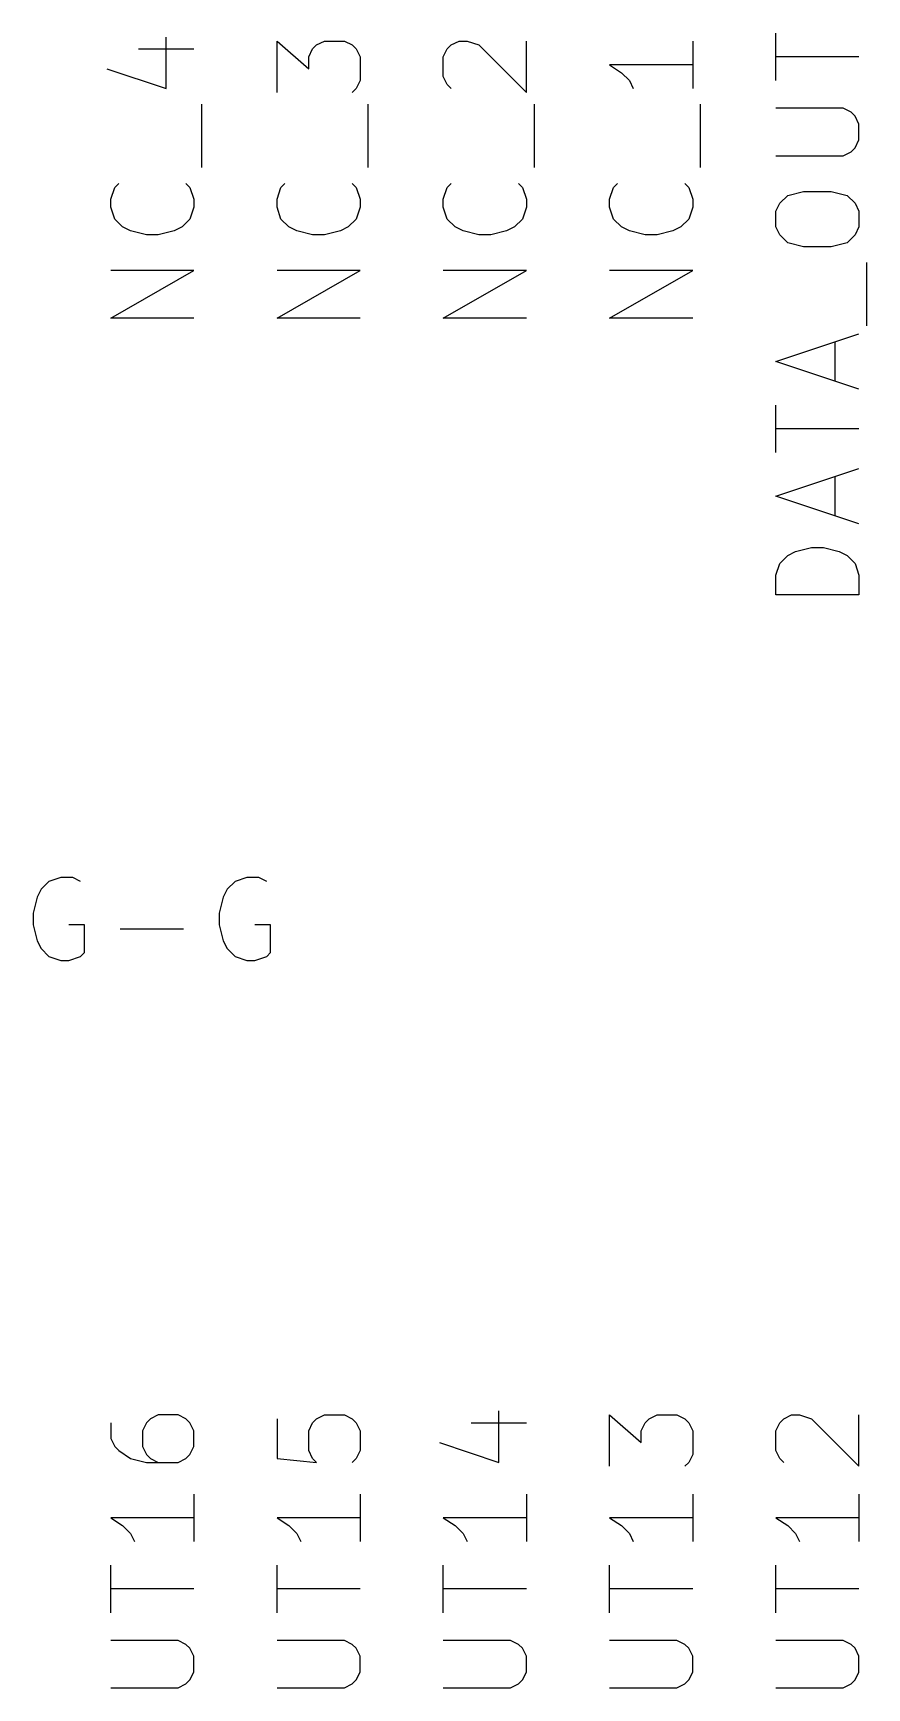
# Model space of a CAD drawing. Extents: x 0.4 to 11.3, y -7.9 to -0.4.
# Drawn here: x 2.176 to 2.678, y -6.82 to -5.825 of the extents above; entities that cross this region are included whole.
import ezdxf

# ---------------------------------------------------------------- set-up
doc = ezdxf.new("R2010")
doc.units = 0
doc.header["$MEASUREMENT"] = 0
doc.layers.add('CYAN2', color=4, linetype='CONTINUOUS')

msp = doc.modelspace()

# ---------------------------------------------------------------- linework, layer by layer
at = {"layer": 'CYAN2', "linetype": 'CONTINUOUS'}
for p, q in [((2.62313, -5.85333), (2.62313, -5.82476)), ((2.62313, -5.85333), (2.62313, -5.82476)), ((2.2398, -5.83428), (2.27313, -5.83428)), ((2.2398, -5.83428), (2.27313, -5.83428)), ((2.25646, -5.85809), (2.25646, -5.82714)), ((2.25646, -5.85809), (2.25646, -5.82714)), ((2.32313, -5.86047), (2.32313, -5.82952)), ((2.32313, -5.82952), (2.34218, -5.84619)), ((2.32313, -5.86047), (2.32313, -5.82952)), ((2.32313, -5.82952), (2.34218, -5.84619)), ((2.34218, -5.83904), (2.34456, -5.83428)), ((2.34218, -5.83904), (2.34456, -5.83428)), ((2.34456, -5.83428), (2.34694, -5.8319)), ((2.34456, -5.83428), (2.34694, -5.8319)), ((2.34694, -5.8319), (2.3517, -5.82952)), ((2.34694, -5.8319), (2.3517, -5.82952)), ((2.3517, -5.82952), (2.36361, -5.82952)), ((2.3517, -5.82952), (2.36361, -5.82952)), ((2.36361, -5.82952), (2.36837, -5.8319)), ((2.36361, -5.82952), (2.36837, -5.8319)), ((2.36837, -5.8319), (2.37075, -5.83428)), ((2.36837, -5.8319), (2.37075, -5.83428)), ((2.37075, -5.83428), (2.37313, -5.83904)), ((2.37075, -5.83428), (2.37313, -5.83904)), ((2.42313, -5.83904), (2.42551, -5.83428)), ((2.42313, -5.83904), (2.42551, -5.83428)), ((2.42551, -5.83428), (2.42789, -5.8319)), ((2.42551, -5.83428), (2.42789, -5.8319)), ((2.42789, -5.8319), (2.43265, -5.82952)), ((2.42789, -5.8319), (2.43265, -5.82952)), ((2.43265, -5.82952), (2.43742, -5.82952)), ((2.43265, -5.82952), (2.43742, -5.82952)), ((2.43742, -5.82952), (2.44456, -5.8319)), ((2.43742, -5.82952), (2.44456, -5.8319)), ((2.44456, -5.8319), (2.47313, -5.86047)), ((2.44456, -5.8319), (2.47313, -5.86047)), ((2.47313, -5.86047), (2.47313, -5.82952)), ((2.47313, -5.86047), (2.47313, -5.82952)), ((2.57313, -5.82952), (2.57313, -5.85809)), ((2.57313, -5.82952), (2.57313, -5.85809)), ((2.34218, -5.84619), (2.34218, -5.83904)), ((2.34218, -5.84619), (2.34218, -5.83904)), ((2.37313, -5.83904), (2.37313, -5.85333)), ((2.37313, -5.83904), (2.37313, -5.85333)), ((2.42313, -5.85095), (2.42313, -5.83904)), ((2.42313, -5.85095), (2.42313, -5.83904)), ((2.57313, -5.84381), (2.52313, -5.84381)), ((2.52313, -5.84381), (2.53028, -5.84857)), ((2.57313, -5.84381), (2.52313, -5.84381)), ((2.52313, -5.84381), (2.53028, -5.84857)), ((2.67313, -5.83904), (2.62313, -5.83904)), ((2.67313, -5.83904), (2.62313, -5.83904)), ((2.22075, -5.84619), (2.25646, -5.85809)), ((2.22075, -5.84619), (2.25646, -5.85809)), ((2.37313, -5.85333), (2.37075, -5.85809)), ((2.37313, -5.85333), (2.37075, -5.85809)), ((2.42551, -5.85571), (2.42313, -5.85095)), ((2.42551, -5.85571), (2.42313, -5.85095)), ((2.53028, -5.84857), (2.53504, -5.85333)), ((2.53028, -5.84857), (2.53504, -5.85333)), ((2.53504, -5.85333), (2.53742, -5.85809)), ((2.53504, -5.85333), (2.53742, -5.85809)), ((2.37075, -5.85809), (2.36837, -5.86047)), ((2.37075, -5.85809), (2.36837, -5.86047)), ((2.42789, -5.85809), (2.42551, -5.85571)), ((2.42789, -5.85809), (2.42551, -5.85571)), ((2.27789, -5.90571), (2.27789, -5.86761)), ((2.27789, -5.90571), (2.27789, -5.86761)), ((2.37789, -5.90571), (2.37789, -5.86761)), ((2.37789, -5.90571), (2.37789, -5.86761)), ((2.47789, -5.90571), (2.47789, -5.86761)), ((2.47789, -5.90571), (2.47789, -5.86761)), ((2.57789, -5.90571), (2.57789, -5.86761)), ((2.57789, -5.90571), (2.57789, -5.86761)), ((2.66361, -5.87), (2.62313, -5.87)), ((2.66361, -5.87), (2.62313, -5.87)), ((2.66837, -5.87238), (2.66361, -5.87)), ((2.66837, -5.87238), (2.66361, -5.87)), ((2.67075, -5.87476), (2.66837, -5.87238)), ((2.67075, -5.87476), (2.66837, -5.87238)), ((2.67313, -5.87952), (2.67075, -5.87476)), ((2.67313, -5.87952), (2.67075, -5.87476)), ((2.67313, -5.88905), (2.67313, -5.87952)), ((2.67313, -5.88905), (2.67313, -5.87952)), ((2.66837, -5.89619), (2.67075, -5.89381)), ((2.66837, -5.89619), (2.67075, -5.89381)), ((2.67075, -5.89381), (2.67313, -5.88905)), ((2.67075, -5.89381), (2.67313, -5.88905)), ((2.62313, -5.89857), (2.66361, -5.89857)), ((2.62313, -5.89857), (2.66361, -5.89857)), ((2.66361, -5.89857), (2.66837, -5.89619)), ((2.66361, -5.89857), (2.66837, -5.89619)), ((2.22313, -5.92476), (2.22551, -5.91761)), ((2.22313, -5.92476), (2.22551, -5.91761)), ((2.22551, -5.91761), (2.22789, -5.91524)), ((2.22551, -5.91761), (2.22789, -5.91524)), ((2.26837, -5.91524), (2.27075, -5.91761)), ((2.26837, -5.91524), (2.27075, -5.91761)), ((2.27075, -5.91761), (2.27313, -5.92476)), ((2.27075, -5.91761), (2.27313, -5.92476)), ((2.32313, -5.92476), (2.32551, -5.91761)), ((2.32313, -5.92476), (2.32551, -5.91761)), ((2.32551, -5.91761), (2.32789, -5.91524)), ((2.32551, -5.91761), (2.32789, -5.91524)), ((2.36837, -5.91524), (2.37075, -5.91761)), ((2.36837, -5.91524), (2.37075, -5.91761)), ((2.37075, -5.91761), (2.37313, -5.92476)), ((2.37075, -5.91761), (2.37313, -5.92476)), ((2.42313, -5.92476), (2.42551, -5.91761)), ((2.42313, -5.92476), (2.42551, -5.91761)), ((2.42551, -5.91761), (2.42789, -5.91524)), ((2.42551, -5.91761), (2.42789, -5.91524)), ((2.46837, -5.91524), (2.47075, -5.91761)), ((2.46837, -5.91524), (2.47075, -5.91761)), ((2.47075, -5.91761), (2.47313, -5.92476)), ((2.47075, -5.91761), (2.47313, -5.92476)), ((2.52313, -5.92476), (2.52551, -5.91761)), ((2.52313, -5.92476), (2.52551, -5.91761)), ((2.52551, -5.91761), (2.52789, -5.91524)), ((2.52551, -5.91761), (2.52789, -5.91524)), ((2.56837, -5.91524), (2.57075, -5.91761)), ((2.56837, -5.91524), (2.57075, -5.91761)), ((2.57075, -5.91761), (2.57313, -5.92476)), ((2.57075, -5.91761), (2.57313, -5.92476)), ((2.62551, -5.92714), (2.63028, -5.92238)), ((2.62551, -5.92714), (2.63028, -5.92238)), ((2.63028, -5.92238), (2.6398, -5.92)), ((2.63028, -5.92238), (2.6398, -5.92)), ((2.6398, -5.92), (2.65646, -5.92)), ((2.6398, -5.92), (2.65646, -5.92)), ((2.65646, -5.92), (2.66599, -5.92238)), ((2.65646, -5.92), (2.66599, -5.92238)), ((2.66599, -5.92238), (2.67075, -5.92714)), ((2.66599, -5.92238), (2.67075, -5.92714)), ((2.22313, -5.92952), (2.22313, -5.92476)), ((2.22313, -5.92952), (2.22313, -5.92476)), ((2.22551, -5.93666), (2.22313, -5.92952)), ((2.22551, -5.93666), (2.22313, -5.92952)), ((2.27313, -5.92952), (2.27075, -5.93666)), ((2.27313, -5.92952), (2.27075, -5.93666)), ((2.27313, -5.92476), (2.27313, -5.92952)), ((2.27313, -5.92476), (2.27313, -5.92952)), ((2.32313, -5.92952), (2.32313, -5.92476)), ((2.32313, -5.92952), (2.32313, -5.92476)), ((2.32551, -5.93666), (2.32313, -5.92952)), ((2.32551, -5.93666), (2.32313, -5.92952)), ((2.37313, -5.92952), (2.37075, -5.93666)), ((2.37313, -5.92952), (2.37075, -5.93666)), ((2.37313, -5.92476), (2.37313, -5.92952)), ((2.37313, -5.92476), (2.37313, -5.92952)), ((2.42313, -5.92952), (2.42313, -5.92476)), ((2.42313, -5.92952), (2.42313, -5.92476)), ((2.42551, -5.93666), (2.42313, -5.92952)), ((2.42551, -5.93666), (2.42313, -5.92952)), ((2.47313, -5.92952), (2.47075, -5.93666)), ((2.47313, -5.92952), (2.47075, -5.93666)), ((2.47313, -5.92476), (2.47313, -5.92952)), ((2.47313, -5.92476), (2.47313, -5.92952)), ((2.52313, -5.92952), (2.52313, -5.92476)), ((2.52313, -5.92952), (2.52313, -5.92476)), ((2.52551, -5.93666), (2.52313, -5.92952)), ((2.52551, -5.93666), (2.52313, -5.92952)), ((2.57313, -5.92952), (2.57075, -5.93666)), ((2.57313, -5.92952), (2.57075, -5.93666)), ((2.57313, -5.92476), (2.57313, -5.92952)), ((2.57313, -5.92476), (2.57313, -5.92952)), ((2.62313, -5.93191), (2.62551, -5.92714)), ((2.62313, -5.93191), (2.62551, -5.92714)), ((2.62313, -5.94143), (2.62313, -5.93191)), ((2.62313, -5.94143), (2.62313, -5.93191)), ((2.67075, -5.92714), (2.67313, -5.93191)), ((2.67075, -5.92714), (2.67313, -5.93191)), ((2.67313, -5.93191), (2.67313, -5.94143)), ((2.67313, -5.93191), (2.67313, -5.94143)), ((2.23028, -5.94143), (2.22551, -5.93666)), ((2.23028, -5.94143), (2.22551, -5.93666)), ((2.23504, -5.94381), (2.23028, -5.94143)), ((2.23504, -5.94381), (2.23028, -5.94143)), ((2.24456, -5.94619), (2.23504, -5.94381)), ((2.24456, -5.94619), (2.23504, -5.94381)), ((2.26122, -5.94381), (2.2517, -5.94619)), ((2.26122, -5.94381), (2.2517, -5.94619)), ((2.26599, -5.94143), (2.26122, -5.94381)), ((2.26599, -5.94143), (2.26122, -5.94381)), ((2.27075, -5.93666), (2.26599, -5.94143)), ((2.27075, -5.93666), (2.26599, -5.94143)), ((2.33028, -5.94143), (2.32551, -5.93666)), ((2.33028, -5.94143), (2.32551, -5.93666)), ((2.33504, -5.94381), (2.33028, -5.94143)), ((2.33504, -5.94381), (2.33028, -5.94143)), ((2.34456, -5.94619), (2.33504, -5.94381)), ((2.34456, -5.94619), (2.33504, -5.94381)), ((2.36122, -5.94381), (2.3517, -5.94619)), ((2.36122, -5.94381), (2.3517, -5.94619)), ((2.36599, -5.94143), (2.36122, -5.94381)), ((2.36599, -5.94143), (2.36122, -5.94381)), ((2.37075, -5.93666), (2.36599, -5.94143)), ((2.37075, -5.93666), (2.36599, -5.94143)), ((2.43028, -5.94143), (2.42551, -5.93666)), ((2.43028, -5.94143), (2.42551, -5.93666)), ((2.43504, -5.94381), (2.43028, -5.94143)), ((2.43504, -5.94381), (2.43028, -5.94143)), ((2.44456, -5.94619), (2.43504, -5.94381)), ((2.44456, -5.94619), (2.43504, -5.94381)), ((2.46122, -5.94381), (2.4517, -5.94619)), ((2.46122, -5.94381), (2.4517, -5.94619)), ((2.46599, -5.94143), (2.46122, -5.94381)), ((2.46599, -5.94143), (2.46122, -5.94381)), ((2.47075, -5.93666), (2.46599, -5.94143)), ((2.47075, -5.93666), (2.46599, -5.94143)), ((2.53028, -5.94143), (2.52551, -5.93666)), ((2.53028, -5.94143), (2.52551, -5.93666)), ((2.53504, -5.94381), (2.53028, -5.94143)), ((2.53504, -5.94381), (2.53028, -5.94143)), ((2.54456, -5.94619), (2.53504, -5.94381)), ((2.54456, -5.94619), (2.53504, -5.94381)), ((2.56122, -5.94381), (2.5517, -5.94619)), ((2.56122, -5.94381), (2.5517, -5.94619)), ((2.56599, -5.94143), (2.56122, -5.94381)), ((2.56599, -5.94143), (2.56122, -5.94381)), ((2.57075, -5.93666), (2.56599, -5.94143)), ((2.57075, -5.93666), (2.56599, -5.94143)), ((2.62551, -5.94619), (2.62313, -5.94143)), ((2.62551, -5.94619), (2.62313, -5.94143)), ((2.67313, -5.94143), (2.67075, -5.94619)), ((2.67313, -5.94143), (2.67075, -5.94619)), ((2.2517, -5.94619), (2.24456, -5.94619)), ((2.2517, -5.94619), (2.24456, -5.94619)), ((2.3517, -5.94619), (2.34456, -5.94619)), ((2.3517, -5.94619), (2.34456, -5.94619)), ((2.4517, -5.94619), (2.44456, -5.94619)), ((2.4517, -5.94619), (2.44456, -5.94619)), ((2.5517, -5.94619), (2.54456, -5.94619)), ((2.5517, -5.94619), (2.54456, -5.94619)), ((2.63028, -5.95095), (2.62551, -5.94619)), ((2.63028, -5.95095), (2.62551, -5.94619)), ((2.6398, -5.95333), (2.63028, -5.95095)), ((2.6398, -5.95333), (2.63028, -5.95095)), ((2.65646, -5.95333), (2.6398, -5.95333)), ((2.65646, -5.95333), (2.6398, -5.95333)), ((2.66599, -5.95095), (2.65646, -5.95333)), ((2.66599, -5.95095), (2.65646, -5.95333)), ((2.67075, -5.94619), (2.66599, -5.95095)), ((2.67075, -5.94619), (2.66599, -5.95095)), ((2.67789, -6.00095), (2.67789, -5.96285)), ((2.67789, -6.00095), (2.67789, -5.96285)), ((2.22313, -5.99619), (2.27313, -5.96762)), ((2.27313, -5.96762), (2.22313, -5.96762)), ((2.22313, -5.99619), (2.27313, -5.96762)), ((2.27313, -5.96762), (2.22313, -5.96762)), ((2.32313, -5.99619), (2.37313, -5.96762)), ((2.37313, -5.96762), (2.32313, -5.96762)), ((2.32313, -5.99619), (2.37313, -5.96762)), ((2.37313, -5.96762), (2.32313, -5.96762)), ((2.42313, -5.99619), (2.47313, -5.96762)), ((2.47313, -5.96762), (2.42313, -5.96762)), ((2.42313, -5.99619), (2.47313, -5.96762)), ((2.47313, -5.96762), (2.42313, -5.96762)), ((2.52313, -5.99619), (2.57313, -5.96762)), ((2.57313, -5.96762), (2.52313, -5.96762)), ((2.52313, -5.99619), (2.57313, -5.96762)), ((2.57313, -5.96762), (2.52313, -5.96762)), ((2.27313, -5.99619), (2.22313, -5.99619)), ((2.27313, -5.99619), (2.22313, -5.99619)), ((2.37313, -5.99619), (2.32313, -5.99619)), ((2.37313, -5.99619), (2.32313, -5.99619)), ((2.47313, -5.99619), (2.42313, -5.99619)), ((2.47313, -5.99619), (2.42313, -5.99619)), ((2.57313, -5.99619), (2.52313, -5.99619)), ((2.57313, -5.99619), (2.52313, -5.99619)), ((2.62313, -6.02238), (2.67313, -6.00571)), ((2.62313, -6.02238), (2.67313, -6.00571)), ((2.65885, -6.03428), (2.65885, -6.01048)), ((2.65885, -6.03428), (2.65885, -6.01048)), ((2.67313, -6.03905), (2.62313, -6.02238)), ((2.67313, -6.03905), (2.62313, -6.02238)), ((2.62313, -6.07714), (2.62313, -6.04857)), ((2.62313, -6.07714), (2.62313, -6.04857)), ((2.67313, -6.06285), (2.62313, -6.06285)), ((2.67313, -6.06285), (2.62313, -6.06285)), ((2.62313, -6.10333), (2.67313, -6.08667)), ((2.62313, -6.10333), (2.67313, -6.08667)), ((2.65885, -6.11524), (2.65885, -6.09143)), ((2.65885, -6.11524), (2.65885, -6.09143)), ((2.67313, -6.12), (2.62313, -6.10333)), ((2.67313, -6.12), (2.62313, -6.10333)), ((2.62551, -6.14381), (2.63028, -6.13905)), ((2.62551, -6.14381), (2.63028, -6.13905)), ((2.63028, -6.13905), (2.63504, -6.13667)), ((2.63028, -6.13905), (2.63504, -6.13667)), ((2.63504, -6.13667), (2.64456, -6.13429)), ((2.63504, -6.13667), (2.64456, -6.13429)), ((2.64456, -6.13429), (2.6517, -6.13429)), ((2.64456, -6.13429), (2.6517, -6.13429)), ((2.6517, -6.13429), (2.66122, -6.13667)), ((2.6517, -6.13429), (2.66122, -6.13667)), ((2.66122, -6.13667), (2.66599, -6.13905)), ((2.66122, -6.13667), (2.66599, -6.13905)), ((2.66599, -6.13905), (2.67075, -6.14381)), ((2.66599, -6.13905), (2.67075, -6.14381)), ((2.62313, -6.15095), (2.62551, -6.14381)), ((2.62313, -6.15095), (2.62551, -6.14381)), ((2.62313, -6.16286), (2.62313, -6.15095)), ((2.62313, -6.16286), (2.62313, -6.15095)), ((2.67075, -6.14381), (2.67313, -6.15095)), ((2.67075, -6.14381), (2.67313, -6.15095)), ((2.67313, -6.15095), (2.67313, -6.16286)), ((2.67313, -6.15095), (2.67313, -6.16286)), ((2.67313, -6.16286), (2.62313, -6.16286)), ((2.67313, -6.16286), (2.62313, -6.16286)), ((2.18119, -6.33994), (2.1788, -6.3447)), ((2.18119, -6.33994), (2.1788, -6.3447)), ((2.18595, -6.33518), (2.18119, -6.33994)), ((2.18595, -6.33518), (2.18119, -6.33994)), ((2.19309, -6.3328), (2.18595, -6.33518)), ((2.19309, -6.3328), (2.18595, -6.33518)), ((2.20023, -6.3328), (2.19309, -6.3328)), ((2.20023, -6.3328), (2.19309, -6.3328)), ((2.205, -6.33518), (2.20023, -6.3328)), ((2.205, -6.33518), (2.20023, -6.3328)), ((2.29309, -6.33994), (2.29071, -6.3447)), ((2.29309, -6.33994), (2.29071, -6.3447)), ((2.29785, -6.33518), (2.29309, -6.33994)), ((2.29785, -6.33518), (2.29309, -6.33994)), ((2.305, -6.3328), (2.29785, -6.33518)), ((2.305, -6.3328), (2.29785, -6.33518)), ((2.31214, -6.3328), (2.305, -6.3328)), ((2.31214, -6.3328), (2.305, -6.3328)), ((2.3169, -6.33518), (2.31214, -6.3328)), ((2.3169, -6.33518), (2.31214, -6.3328)), ((2.1788, -6.3447), (2.17643, -6.35423)), ((2.1788, -6.3447), (2.17643, -6.35423)), ((2.29071, -6.3447), (2.28833, -6.35423)), ((2.29071, -6.3447), (2.28833, -6.35423)), ((2.17643, -6.35423), (2.17643, -6.36137)), ((2.17643, -6.35423), (2.17643, -6.36137)), ((2.17643, -6.36137), (2.1788, -6.37089)), ((2.17643, -6.36137), (2.1788, -6.37089)), ((2.20737, -6.36137), (2.19785, -6.36137)), ((2.20737, -6.36137), (2.19785, -6.36137)), ((2.20737, -6.37804), (2.20737, -6.36137)), ((2.20737, -6.37804), (2.20737, -6.36137)), ((2.28833, -6.35423), (2.28833, -6.36137)), ((2.28833, -6.35423), (2.28833, -6.36137)), ((2.28833, -6.36137), (2.29071, -6.37089)), ((2.28833, -6.36137), (2.29071, -6.37089)), ((2.31928, -6.36137), (2.30976, -6.36137)), ((2.31928, -6.36137), (2.30976, -6.36137)), ((2.31928, -6.37804), (2.31928, -6.36137)), ((2.31928, -6.37804), (2.31928, -6.36137)), ((2.1788, -6.37089), (2.18119, -6.37566)), ((2.1788, -6.37089), (2.18119, -6.37566)), ((2.2288, -6.36375), (2.2669, -6.36375)), ((2.2288, -6.36375), (2.2669, -6.36375)), ((2.29071, -6.37089), (2.29309, -6.37566)), ((2.29071, -6.37089), (2.29309, -6.37566)), ((2.18119, -6.37566), (2.18595, -6.38042)), ((2.18119, -6.37566), (2.18595, -6.38042)), ((2.18595, -6.38042), (2.19309, -6.3828)), ((2.18595, -6.38042), (2.19309, -6.3828)), ((2.19785, -6.3828), (2.205, -6.38042)), ((2.19785, -6.3828), (2.205, -6.38042)), ((2.205, -6.38042), (2.20737, -6.37804)), ((2.205, -6.38042), (2.20737, -6.37804)), ((2.29309, -6.37566), (2.29785, -6.38042)), ((2.29309, -6.37566), (2.29785, -6.38042)), ((2.29785, -6.38042), (2.305, -6.3828)), ((2.29785, -6.38042), (2.305, -6.3828)), ((2.30976, -6.3828), (2.3169, -6.38042)), ((2.30976, -6.3828), (2.3169, -6.38042)), ((2.3169, -6.38042), (2.31928, -6.37804)), ((2.3169, -6.38042), (2.31928, -6.37804)), ((2.19309, -6.3828), (2.19785, -6.3828)), ((2.19309, -6.3828), (2.19785, -6.3828)), ((2.305, -6.3828), (2.30976, -6.3828)), ((2.305, -6.3828), (2.30976, -6.3828)), ((2.22313, -6.66095), (2.22313, -6.67047)), ((2.22313, -6.66095), (2.22313, -6.67047)), ((2.24456, -6.66095), (2.24218, -6.66571)), ((2.24456, -6.66095), (2.24218, -6.66571)), ((2.24694, -6.65857), (2.24456, -6.66095)), ((2.24694, -6.65857), (2.24456, -6.66095)), ((2.2517, -6.65619), (2.24694, -6.65857)), ((2.2517, -6.65619), (2.24694, -6.65857)), ((2.26361, -6.65619), (2.2517, -6.65619)), ((2.26361, -6.65619), (2.2517, -6.65619)), ((2.26837, -6.65857), (2.26361, -6.65619)), ((2.26837, -6.65857), (2.26361, -6.65619)), ((2.27075, -6.66095), (2.26837, -6.65857)), ((2.27075, -6.66095), (2.26837, -6.65857)), ((2.27313, -6.66571), (2.27075, -6.66095)), ((2.27313, -6.66571), (2.27075, -6.66095)), ((2.32313, -6.65857), (2.32313, -6.68238)), ((2.32313, -6.65857), (2.32313, -6.68238)), ((2.34218, -6.66571), (2.34456, -6.66095)), ((2.34218, -6.66571), (2.34456, -6.66095)), ((2.34456, -6.66095), (2.34694, -6.65857)), ((2.34456, -6.66095), (2.34694, -6.65857)), ((2.34694, -6.65857), (2.3517, -6.65619)), ((2.34694, -6.65857), (2.3517, -6.65619)), ((2.3517, -6.65619), (2.36361, -6.65619)), ((2.3517, -6.65619), (2.36361, -6.65619)), ((2.36361, -6.65619), (2.36837, -6.65857)), ((2.36361, -6.65619), (2.36837, -6.65857)), ((2.36837, -6.65857), (2.37075, -6.66095)), ((2.36837, -6.65857), (2.37075, -6.66095)), ((2.37075, -6.66095), (2.37313, -6.66571)), ((2.37075, -6.66095), (2.37313, -6.66571)), ((2.4398, -6.66095), (2.47313, -6.66095)), ((2.4398, -6.66095), (2.47313, -6.66095)), ((2.45646, -6.68476), (2.45646, -6.65381)), ((2.45646, -6.68476), (2.45646, -6.65381)), ((2.52313, -6.68714), (2.52313, -6.65619)), ((2.52313, -6.65619), (2.54218, -6.67285)), ((2.52313, -6.68714), (2.52313, -6.65619)), ((2.52313, -6.65619), (2.54218, -6.67285)), ((2.54218, -6.66571), (2.54456, -6.66095)), ((2.54218, -6.66571), (2.54456, -6.66095)), ((2.54456, -6.66095), (2.54694, -6.65857)), ((2.54456, -6.66095), (2.54694, -6.65857)), ((2.54694, -6.65857), (2.5517, -6.65619)), ((2.54694, -6.65857), (2.5517, -6.65619)), ((2.5517, -6.65619), (2.56361, -6.65619)), ((2.5517, -6.65619), (2.56361, -6.65619)), ((2.56361, -6.65619), (2.56837, -6.65857)), ((2.56361, -6.65619), (2.56837, -6.65857)), ((2.56837, -6.65857), (2.57075, -6.66095)), ((2.56837, -6.65857), (2.57075, -6.66095)), ((2.57075, -6.66095), (2.57313, -6.66571)), ((2.57075, -6.66095), (2.57313, -6.66571)), ((2.62313, -6.66571), (2.62551, -6.66095)), ((2.62313, -6.66571), (2.62551, -6.66095)), ((2.62551, -6.66095), (2.62789, -6.65857)), ((2.62551, -6.66095), (2.62789, -6.65857)), ((2.62789, -6.65857), (2.63265, -6.65619)), ((2.62789, -6.65857), (2.63265, -6.65619)), ((2.63265, -6.65619), (2.63742, -6.65619)), ((2.63265, -6.65619), (2.63742, -6.65619)), ((2.63742, -6.65619), (2.64456, -6.65857)), ((2.63742, -6.65619), (2.64456, -6.65857)), ((2.64456, -6.65857), (2.67313, -6.68714)), ((2.64456, -6.65857), (2.67313, -6.68714)), ((2.67313, -6.68714), (2.67313, -6.65619)), ((2.67313, -6.68714), (2.67313, -6.65619)), ((2.22313, -6.67047), (2.22551, -6.67523)), ((2.22313, -6.67047), (2.22551, -6.67523)), ((2.24218, -6.66571), (2.24218, -6.67523)), ((2.24218, -6.66571), (2.24218, -6.67523)), ((2.27313, -6.67523), (2.27313, -6.66571)), ((2.27313, -6.67523), (2.27313, -6.66571)), ((2.34218, -6.67761), (2.34218, -6.66571)), ((2.34218, -6.67761), (2.34218, -6.66571)), ((2.37313, -6.66571), (2.37313, -6.67761)), ((2.37313, -6.66571), (2.37313, -6.67761)), ((2.54218, -6.67285), (2.54218, -6.66571)), ((2.54218, -6.67285), (2.54218, -6.66571)), ((2.57313, -6.66571), (2.57313, -6.68)), ((2.57313, -6.66571), (2.57313, -6.68)), ((2.62313, -6.67761), (2.62313, -6.66571)), ((2.62313, -6.67761), (2.62313, -6.66571)), ((2.22551, -6.67523), (2.22789, -6.67761)), ((2.22551, -6.67523), (2.22789, -6.67761)), ((2.22789, -6.67761), (2.23504, -6.68238)), ((2.22789, -6.67761), (2.23504, -6.68238)), ((2.24218, -6.67523), (2.24456, -6.68)), ((2.24218, -6.67523), (2.24456, -6.68)), ((2.24456, -6.68), (2.24694, -6.68238)), ((2.24456, -6.68), (2.24694, -6.68238)), ((2.26837, -6.68238), (2.27075, -6.68)), ((2.26837, -6.68238), (2.27075, -6.68)), ((2.27075, -6.68), (2.27313, -6.67523)), ((2.27075, -6.68), (2.27313, -6.67523)), ((2.34456, -6.68238), (2.34218, -6.67761)), ((2.34456, -6.68238), (2.34218, -6.67761)), ((2.37313, -6.67761), (2.37075, -6.68238)), ((2.37313, -6.67761), (2.37075, -6.68238)), ((2.42075, -6.67285), (2.45646, -6.68476)), ((2.42075, -6.67285), (2.45646, -6.68476)), ((2.57313, -6.68), (2.57075, -6.68476)), ((2.57313, -6.68), (2.57075, -6.68476)), ((2.62551, -6.68238), (2.62313, -6.67761)), ((2.62551, -6.68238), (2.62313, -6.67761)), ((2.23504, -6.68238), (2.24456, -6.68476)), ((2.23504, -6.68238), (2.24456, -6.68476)), ((2.24456, -6.68476), (2.26361, -6.68476)), ((2.24456, -6.68476), (2.26361, -6.68476)), ((2.24694, -6.68238), (2.2517, -6.68476)), ((2.24694, -6.68238), (2.2517, -6.68476)), ((2.26361, -6.68476), (2.26837, -6.68238)), ((2.26361, -6.68476), (2.26837, -6.68238)), ((2.32313, -6.68238), (2.34694, -6.68476)), ((2.32313, -6.68238), (2.34694, -6.68476)), ((2.34694, -6.68476), (2.34456, -6.68238)), ((2.34694, -6.68476), (2.34456, -6.68238)), ((2.37075, -6.68238), (2.36837, -6.68476)), ((2.37075, -6.68238), (2.36837, -6.68476)), ((2.57075, -6.68476), (2.56837, -6.68714)), ((2.57075, -6.68476), (2.56837, -6.68714)), ((2.62789, -6.68476), (2.62551, -6.68238)), ((2.62789, -6.68476), (2.62551, -6.68238)), ((2.27313, -6.7038), (2.27313, -6.73237)), ((2.27313, -6.7038), (2.27313, -6.73237)), ((2.37313, -6.7038), (2.37313, -6.73237)), ((2.37313, -6.7038), (2.37313, -6.73237)), ((2.47313, -6.7038), (2.47313, -6.73237)), ((2.47313, -6.7038), (2.47313, -6.73237)), ((2.57313, -6.7038), (2.57313, -6.73237)), ((2.57313, -6.7038), (2.57313, -6.73237)), ((2.67313, -6.7038), (2.67313, -6.73237)), ((2.67313, -6.7038), (2.67313, -6.73237)), ((2.27313, -6.71809), (2.22313, -6.71809)), ((2.22313, -6.71809), (2.23028, -6.72285)), ((2.27313, -6.71809), (2.22313, -6.71809)), ((2.22313, -6.71809), (2.23028, -6.72285)), ((2.37313, -6.71809), (2.32313, -6.71809)), ((2.32313, -6.71809), (2.33028, -6.72285)), ((2.37313, -6.71809), (2.32313, -6.71809)), ((2.32313, -6.71809), (2.33028, -6.72285)), ((2.47313, -6.71809), (2.42313, -6.71809)), ((2.42313, -6.71809), (2.43028, -6.72285)), ((2.47313, -6.71809), (2.42313, -6.71809)), ((2.42313, -6.71809), (2.43028, -6.72285)), ((2.57313, -6.71809), (2.52313, -6.71809)), ((2.52313, -6.71809), (2.53028, -6.72285)), ((2.57313, -6.71809), (2.52313, -6.71809)), ((2.52313, -6.71809), (2.53028, -6.72285)), ((2.67313, -6.71809), (2.62313, -6.71809)), ((2.62313, -6.71809), (2.63028, -6.72285)), ((2.67313, -6.71809), (2.62313, -6.71809)), ((2.62313, -6.71809), (2.63028, -6.72285)), ((2.23028, -6.72285), (2.23504, -6.72761)), ((2.23028, -6.72285), (2.23504, -6.72761)), ((2.23504, -6.72761), (2.23742, -6.73237)), ((2.23504, -6.72761), (2.23742, -6.73237)), ((2.33028, -6.72285), (2.33504, -6.72761)), ((2.33028, -6.72285), (2.33504, -6.72761)), ((2.33504, -6.72761), (2.33742, -6.73237)), ((2.33504, -6.72761), (2.33742, -6.73237)), ((2.43028, -6.72285), (2.43504, -6.72761)), ((2.43028, -6.72285), (2.43504, -6.72761)), ((2.43504, -6.72761), (2.43742, -6.73237)), ((2.43504, -6.72761), (2.43742, -6.73237)), ((2.53028, -6.72285), (2.53504, -6.72761)), ((2.53028, -6.72285), (2.53504, -6.72761)), ((2.53504, -6.72761), (2.53742, -6.73237)), ((2.53504, -6.72761), (2.53742, -6.73237)), ((2.63028, -6.72285), (2.63504, -6.72761)), ((2.63028, -6.72285), (2.63504, -6.72761)), ((2.63504, -6.72761), (2.63742, -6.73237)), ((2.63504, -6.72761), (2.63742, -6.73237)), ((2.22313, -6.77523), (2.22313, -6.74666)), ((2.22313, -6.77523), (2.22313, -6.74666)), ((2.32313, -6.77523), (2.32313, -6.74666)), ((2.32313, -6.77523), (2.32313, -6.74666)), ((2.42313, -6.77523), (2.42313, -6.74666)), ((2.42313, -6.77523), (2.42313, -6.74666)), ((2.52313, -6.77523), (2.52313, -6.74666)), ((2.52313, -6.77523), (2.52313, -6.74666)), ((2.62313, -6.77523), (2.62313, -6.74666)), ((2.62313, -6.77523), (2.62313, -6.74666)), ((2.27313, -6.76094), (2.22313, -6.76094)), ((2.27313, -6.76094), (2.22313, -6.76094)), ((2.37313, -6.76094), (2.32313, -6.76094)), ((2.37313, -6.76094), (2.32313, -6.76094)), ((2.47313, -6.76094), (2.42313, -6.76094)), ((2.47313, -6.76094), (2.42313, -6.76094)), ((2.57313, -6.76094), (2.52313, -6.76094)), ((2.57313, -6.76094), (2.52313, -6.76094)), ((2.67313, -6.76094), (2.62313, -6.76094)), ((2.67313, -6.76094), (2.62313, -6.76094)), ((2.26361, -6.7919), (2.22313, -6.7919)), ((2.26361, -6.7919), (2.22313, -6.7919)), ((2.26837, -6.79428), (2.26361, -6.7919)), ((2.26837, -6.79428), (2.26361, -6.7919)), ((2.27075, -6.79666), (2.26837, -6.79428)), ((2.27075, -6.79666), (2.26837, -6.79428)), ((2.27313, -6.80143), (2.27075, -6.79666)), ((2.27313, -6.80143), (2.27075, -6.79666)), ((2.36361, -6.7919), (2.32313, -6.7919)), ((2.36361, -6.7919), (2.32313, -6.7919)), ((2.36837, -6.79428), (2.36361, -6.7919)), ((2.36837, -6.79428), (2.36361, -6.7919)), ((2.37075, -6.79666), (2.36837, -6.79428)), ((2.37075, -6.79666), (2.36837, -6.79428)), ((2.37313, -6.80143), (2.37075, -6.79666)), ((2.37313, -6.80143), (2.37075, -6.79666)), ((2.46361, -6.7919), (2.42313, -6.7919)), ((2.46361, -6.7919), (2.42313, -6.7919)), ((2.46837, -6.79428), (2.46361, -6.7919)), ((2.46837, -6.79428), (2.46361, -6.7919)), ((2.47075, -6.79666), (2.46837, -6.79428)), ((2.47075, -6.79666), (2.46837, -6.79428)), ((2.47313, -6.80143), (2.47075, -6.79666)), ((2.47313, -6.80143), (2.47075, -6.79666)), ((2.56361, -6.7919), (2.52313, -6.7919)), ((2.56361, -6.7919), (2.52313, -6.7919)), ((2.56837, -6.79428), (2.56361, -6.7919)), ((2.56837, -6.79428), (2.56361, -6.7919)), ((2.57075, -6.79666), (2.56837, -6.79428)), ((2.57075, -6.79666), (2.56837, -6.79428)), ((2.57313, -6.80143), (2.57075, -6.79666)), ((2.57313, -6.80143), (2.57075, -6.79666)), ((2.66361, -6.7919), (2.62313, -6.7919)), ((2.66361, -6.7919), (2.62313, -6.7919)), ((2.66837, -6.79428), (2.66361, -6.7919)), ((2.66837, -6.79428), (2.66361, -6.7919)), ((2.67075, -6.79666), (2.66837, -6.79428)), ((2.67075, -6.79666), (2.66837, -6.79428)), ((2.67313, -6.80143), (2.67075, -6.79666)), ((2.67313, -6.80143), (2.67075, -6.79666)), ((2.27313, -6.81095), (2.27313, -6.80143)), ((2.27313, -6.81095), (2.27313, -6.80143)), ((2.37313, -6.81095), (2.37313, -6.80143)), ((2.37313, -6.81095), (2.37313, -6.80143)), ((2.47313, -6.81095), (2.47313, -6.80143)), ((2.47313, -6.81095), (2.47313, -6.80143)), ((2.57313, -6.81095), (2.57313, -6.80143)), ((2.57313, -6.81095), (2.57313, -6.80143)), ((2.67313, -6.81095), (2.67313, -6.80143)), ((2.67313, -6.81095), (2.67313, -6.80143)), ((2.22313, -6.82047), (2.26361, -6.82047)), ((2.22313, -6.82047), (2.26361, -6.82047)), ((2.26361, -6.82047), (2.26837, -6.81809)), ((2.26361, -6.82047), (2.26837, -6.81809)), ((2.26837, -6.81809), (2.27075, -6.81571)), ((2.26837, -6.81809), (2.27075, -6.81571)), ((2.27075, -6.81571), (2.27313, -6.81095)), ((2.27075, -6.81571), (2.27313, -6.81095)), ((2.32313, -6.82047), (2.36361, -6.82047)), ((2.32313, -6.82047), (2.36361, -6.82047)), ((2.36361, -6.82047), (2.36837, -6.81809)), ((2.36361, -6.82047), (2.36837, -6.81809)), ((2.36837, -6.81809), (2.37075, -6.81571)), ((2.36837, -6.81809), (2.37075, -6.81571)), ((2.37075, -6.81571), (2.37313, -6.81095)), ((2.37075, -6.81571), (2.37313, -6.81095)), ((2.42313, -6.82047), (2.46361, -6.82047)), ((2.42313, -6.82047), (2.46361, -6.82047)), ((2.46361, -6.82047), (2.46837, -6.81809)), ((2.46361, -6.82047), (2.46837, -6.81809)), ((2.46837, -6.81809), (2.47075, -6.81571)), ((2.46837, -6.81809), (2.47075, -6.81571)), ((2.47075, -6.81571), (2.47313, -6.81095)), ((2.47075, -6.81571), (2.47313, -6.81095)), ((2.52313, -6.82047), (2.56361, -6.82047)), ((2.52313, -6.82047), (2.56361, -6.82047)), ((2.56361, -6.82047), (2.56837, -6.81809)), ((2.56361, -6.82047), (2.56837, -6.81809)), ((2.56837, -6.81809), (2.57075, -6.81571)), ((2.56837, -6.81809), (2.57075, -6.81571)), ((2.57075, -6.81571), (2.57313, -6.81095)), ((2.57075, -6.81571), (2.57313, -6.81095)), ((2.62313, -6.82047), (2.66361, -6.82047)), ((2.62313, -6.82047), (2.66361, -6.82047)), ((2.66361, -6.82047), (2.66837, -6.81809)), ((2.66361, -6.82047), (2.66837, -6.81809)), ((2.66837, -6.81809), (2.67075, -6.81571)), ((2.66837, -6.81809), (2.67075, -6.81571)), ((2.67075, -6.81571), (2.67313, -6.81095)), ((2.67075, -6.81571), (2.67313, -6.81095))]:
    msp.add_line(p, q, dxfattribs=at)

doc.saveas('drawing.dxf')
